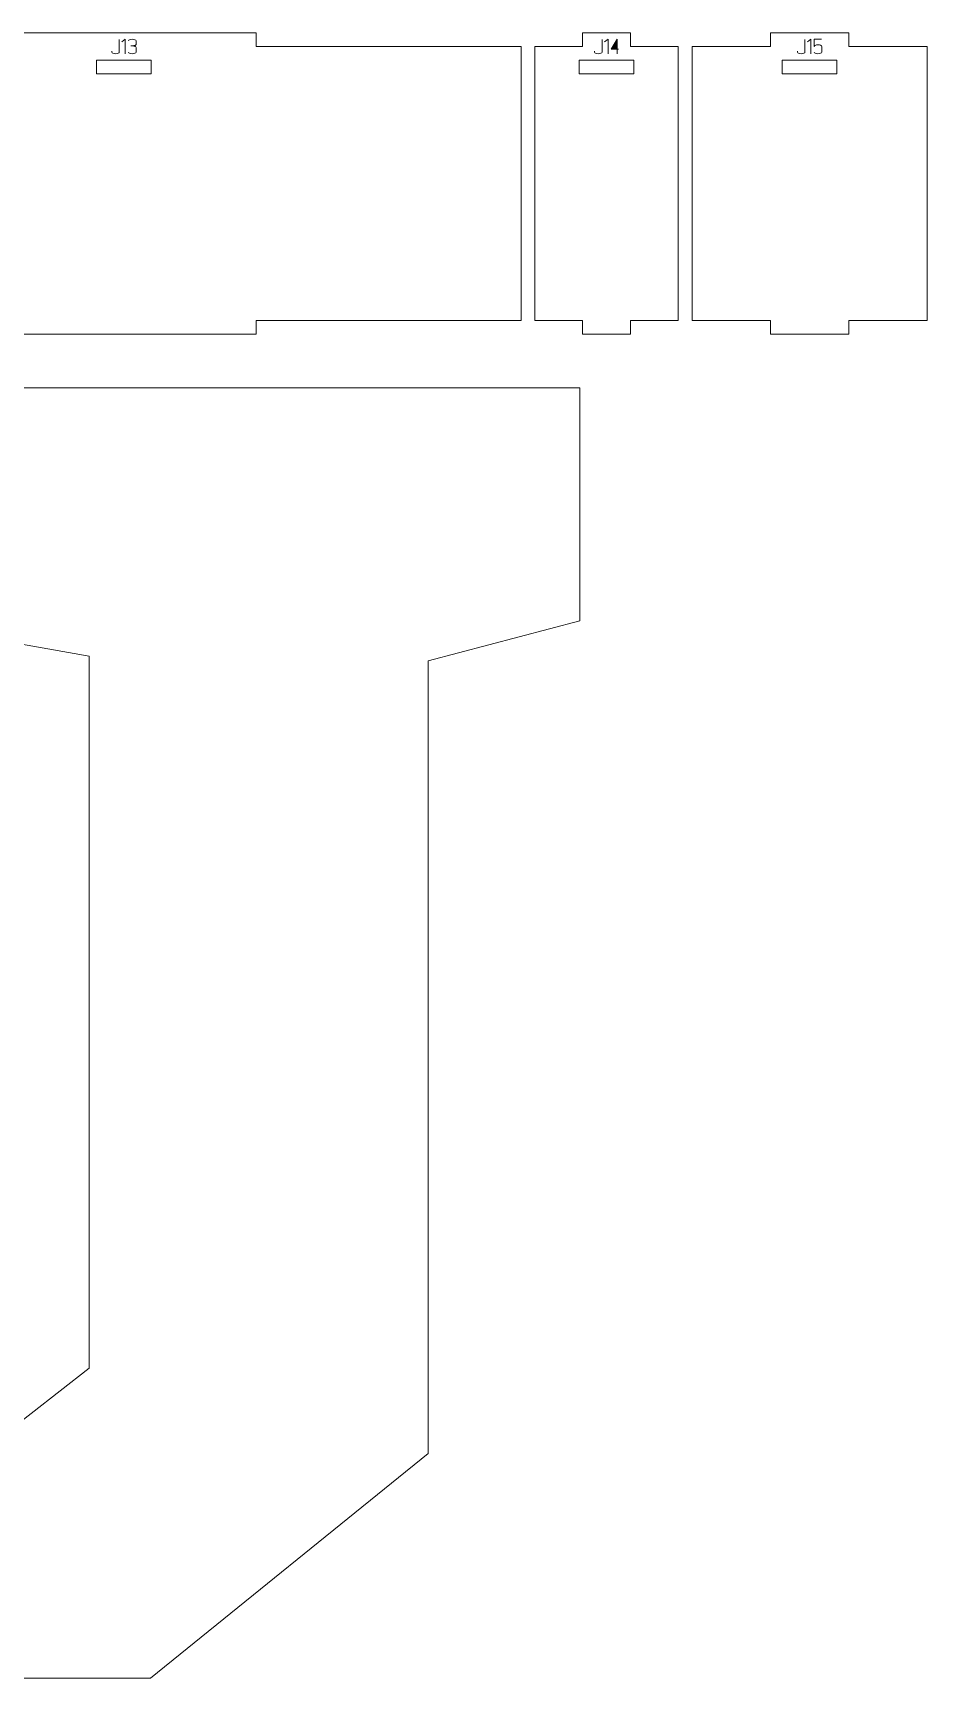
# Model space of a CAD drawing. Header units: centimetres. Extents: x -250 to 250, y -508 to 508.
# Drawn here: x -149.4 to -129.82, y -298.21 to -262.18 of the extents above; entities that cross this region are included whole.
import ezdxf

# ---------------------------------------------------------------- set-up
doc = ezdxf.new("R2010")
doc.units = ezdxf.units.CM
doc.header["$MEASUREMENT"] = 0
doc.layers.add('Capa 1', color=7, linetype='Continuous')

msp = doc.modelspace()

# ---------------------------------------------------------------- hatches: boundary and pattern name
at = {"layer": 'Capa 1', "true_color": 0x3e4095}
h = msp.add_hatch(color=175, dxfattribs=at)
edge = h.paths.add_edge_path()
edge.add_spline(control_points=[(-147.67461, -262.57969), (-147.67461, -262.57969), (-147.67461, -262.60216), (-147.67461, -262.60216), (-147.67461, -262.61194), (-147.66674, -262.62027), (-147.65099, -262.62715), (-147.63525, -262.63403), (-147.6156, -262.63747), (-147.59206, -262.63747), (-147.56852, -262.63747), (-147.54887, -262.63403), (-147.53313, -262.62715), (-147.51738, -262.62027), (-147.50951, -262.61194), (-147.50951, -262.60216), (-147.50951, -262.60216), (-147.50951, -262.3224), (-147.50951, -262.3224), (-147.50951, -262.3224), (-147.50951, -262.60216), (-147.50951, -262.60216), (-147.50951, -262.61194), (-147.51738, -262.62027), (-147.53313, -262.62715), (-147.54887, -262.63403), (-147.56852, -262.63747), (-147.59206, -262.63747), (-147.6156, -262.63747), (-147.63525, -262.63403), (-147.65099, -262.62715), (-147.66674, -262.62027), (-147.67461, -262.61194), (-147.67461, -262.60216), (-147.67461, -262.60216), (-147.67461, -262.57969), (-147.67461, -262.57969)], knot_values=[0, 0, 0, 0, 0.08333333, 0.08333333, 0.08333333, 0.16666667, 0.16666667, 0.16666667, 0.25, 0.25, 0.25, 0.33333333, 0.33333333, 0.33333333, 0.41666667, 0.41666667, 0.41666667, 0.5, 0.5, 0.5, 0.58333333, 0.58333333, 0.58333333, 0.66666667, 0.66666667, 0.66666667, 0.75, 0.75, 0.75, 0.83333333, 0.83333333, 0.83333333, 0.91666667, 0.91666667, 0.91666667, 1, 1, 1, 1], degree=3, periodic=1)
h = msp.add_hatch(color=175, dxfattribs=at)
edge = h.paths.add_edge_path()
edge.add_spline(control_points=[(-147.37835, -262.32057), (-147.37835, -262.32057), (-147.45448, -262.37331), (-147.45448, -262.37331), (-147.45448, -262.37331), (-147.37835, -262.32057), (-147.37835, -262.32057), (-147.37835, -262.32057), (-147.37835, -262.63747), (-147.37835, -262.63747), (-147.37835, -262.63747), (-147.37835, -262.32057), (-147.37835, -262.32057)], knot_values=[0, 0, 0, 0, 0.25, 0.25, 0.25, 0.5, 0.5, 0.5, 0.75, 0.75, 0.75, 1, 1, 1, 1], degree=3, periodic=1)
h = msp.add_hatch(color=175, dxfattribs=at)
edge = h.paths.add_edge_path()
edge.add_spline(control_points=[(-147.22517, -262.63747), (-147.24871, -262.63747), (-147.26836, -262.63403), (-147.2841, -262.62715), (-147.29985, -262.62027), (-147.30772, -262.61194), (-147.30772, -262.60216), (-147.30772, -262.61194), (-147.29985, -262.62027), (-147.2841, -262.62715), (-147.26836, -262.63403), (-147.24871, -262.63747), (-147.22517, -262.63747), (-147.20163, -262.63747), (-147.18198, -262.63403), (-147.16624, -262.62715), (-147.15049, -262.62027), (-147.14262, -262.61194), (-147.14262, -262.60216), (-147.14262, -262.60216), (-147.14262, -262.49897), (-147.14262, -262.49897), (-147.14262, -262.49071), (-147.14828, -262.48353), (-147.15959, -262.47742), (-147.1709, -262.4713), (-147.20407, -262.46717), (-147.25911, -262.46503), (-147.20438, -262.46167), (-147.17151, -262.45769), (-147.16051, -262.45311), (-147.1495, -262.44852), (-147.14354, -262.44103), (-147.14262, -262.43064), (-147.14262, -262.43064), (-147.14262, -262.35634), (-147.14262, -262.35634), (-147.14262, -262.34656), (-147.15049, -262.33823), (-147.16624, -262.33135), (-147.18198, -262.32447), (-147.20163, -262.32103), (-147.22517, -262.32103), (-147.24871, -262.32103), (-147.26836, -262.32447), (-147.2841, -262.33135), (-147.29985, -262.33823), (-147.30772, -262.34656), (-147.30772, -262.35634), (-147.30772, -262.34656), (-147.29985, -262.33823), (-147.2841, -262.33135), (-147.26836, -262.32447), (-147.24871, -262.32103), (-147.22517, -262.32103), (-147.20163, -262.32103), (-147.18198, -262.32447), (-147.16624, -262.33135), (-147.15049, -262.33823), (-147.14262, -262.34656), (-147.14262, -262.35634), (-147.14262, -262.35634), (-147.14262, -262.43064), (-147.14262, -262.43064), (-147.14354, -262.44103), (-147.1495, -262.44852), (-147.16051, -262.45311), (-147.17151, -262.45769), (-147.20438, -262.46167), (-147.25911, -262.46503), (-147.20407, -262.46717), (-147.1709, -262.4713), (-147.15959, -262.47742), (-147.14828, -262.48353), (-147.14262, -262.49071), (-147.14262, -262.49897), (-147.14262, -262.49897), (-147.14262, -262.60216), (-147.14262, -262.60216), (-147.14262, -262.61194), (-147.15049, -262.62027), (-147.16624, -262.62715), (-147.18198, -262.63403), (-147.20163, -262.63747), (-147.22517, -262.63747)], knot_values=[0, 0, 0, 0, 0.03571429, 0.03571429, 0.03571429, 0.07142857, 0.07142857, 0.07142857, 0.10714286, 0.10714286, 0.10714286, 0.14285714, 0.14285714, 0.14285714, 0.17857143, 0.17857143, 0.17857143, 0.21428571, 0.21428571, 0.21428571, 0.25, 0.25, 0.25, 0.28571429, 0.28571429, 0.28571429, 0.32142857, 0.32142857, 0.32142857, 0.35714286, 0.35714286, 0.35714286, 0.39285714, 0.39285714, 0.39285714, 0.42857143, 0.42857143, 0.42857143, 0.46428571, 0.46428571, 0.46428571, 0.5, 0.5, 0.5, 0.53571429, 0.53571429, 0.53571429, 0.57142857, 0.57142857, 0.57142857, 0.60714286, 0.60714286, 0.60714286, 0.64285714, 0.64285714, 0.64285714, 0.67857143, 0.67857143, 0.67857143, 0.71428571, 0.71428571, 0.71428571, 0.75, 0.75, 0.75, 0.78571429, 0.78571429, 0.78571429, 0.82142857, 0.82142857, 0.82142857, 0.85714286, 0.85714286, 0.85714286, 0.89285714, 0.89285714, 0.89285714, 0.92857143, 0.92857143, 0.92857143, 0.96428571, 0.96428571, 0.96428571, 1, 1, 1, 1], degree=3, periodic=1)
h = msp.add_hatch(color=175, dxfattribs=at)
edge = h.paths.add_edge_path()
edge.add_spline(control_points=[(-137.10217, -262.57969), (-137.10217, -262.57969), (-137.10217, -262.60216), (-137.10217, -262.60216), (-137.10217, -262.61194), (-137.0943, -262.62027), (-137.07855, -262.62715), (-137.06281, -262.63403), (-137.04316, -262.63747), (-137.01962, -262.63747), (-136.99608, -262.63747), (-136.97643, -262.63403), (-136.96069, -262.62715), (-136.94494, -262.62027), (-136.93707, -262.61194), (-136.93707, -262.60216), (-136.93707, -262.60216), (-136.93707, -262.3224), (-136.93707, -262.3224), (-136.93707, -262.3224), (-136.93707, -262.60216), (-136.93707, -262.60216), (-136.93707, -262.61194), (-136.94494, -262.62027), (-136.96069, -262.62715), (-136.97643, -262.63403), (-136.99608, -262.63747), (-137.01962, -262.63747), (-137.04316, -262.63747), (-137.06281, -262.63403), (-137.07855, -262.62715), (-137.0943, -262.62027), (-137.10217, -262.61194), (-137.10217, -262.60216), (-137.10217, -262.60216), (-137.10217, -262.57969), (-137.10217, -262.57969)], knot_values=[0, 0, 0, 0, 0.08333333, 0.08333333, 0.08333333, 0.16666667, 0.16666667, 0.16666667, 0.25, 0.25, 0.25, 0.33333333, 0.33333333, 0.33333333, 0.41666667, 0.41666667, 0.41666667, 0.5, 0.5, 0.5, 0.58333333, 0.58333333, 0.58333333, 0.66666667, 0.66666667, 0.66666667, 0.75, 0.75, 0.75, 0.83333333, 0.83333333, 0.83333333, 0.91666667, 0.91666667, 0.91666667, 1, 1, 1, 1], degree=3, periodic=1)
h = msp.add_hatch(color=175, dxfattribs=at)
edge = h.paths.add_edge_path()
edge.add_spline(control_points=[(-136.80591, -262.32057), (-136.80591, -262.32057), (-136.88204, -262.37331), (-136.88204, -262.37331), (-136.88204, -262.37331), (-136.80591, -262.32057), (-136.80591, -262.32057), (-136.80591, -262.32057), (-136.80591, -262.63747), (-136.80591, -262.63747), (-136.80591, -262.63747), (-136.80591, -262.32057), (-136.80591, -262.32057)], knot_values=[0, 0, 0, 0, 0.25, 0.25, 0.25, 0.5, 0.5, 0.5, 0.75, 0.75, 0.75, 1, 1, 1, 1], degree=3, periodic=1)
h = msp.add_hatch(color=175, dxfattribs=at)
edge = h.paths.add_edge_path()
edge.add_spline(control_points=[(-136.60549, -262.53291), (-136.60549, -262.53291), (-136.60549, -262.32057), (-136.60549, -262.32057), (-136.60549, -262.32057), (-136.73528, -262.53291), (-136.73528, -262.53291), (-136.73528, -262.53291), (-136.60549, -262.53291), (-136.60549, -262.53291)], knot_values=[0, 0, 0, 0, 0.33333333, 0.33333333, 0.33333333, 0.66666667, 0.66666667, 0.66666667, 1, 1, 1, 1], degree=3, periodic=1)
h = msp.add_hatch(color=175, dxfattribs=at)
edge = h.paths.add_edge_path()
edge.add_spline(control_points=[(-136.60549, -262.53291), (-136.60549, -262.53291), (-136.60549, -262.63747), (-136.60549, -262.63747), (-136.60549, -262.63747), (-136.60549, -262.53291), (-136.60549, -262.53291), (-136.60549, -262.53291), (-136.73528, -262.53291), (-136.73528, -262.53291), (-136.73528, -262.53291), (-136.60549, -262.32057), (-136.60549, -262.32057), (-136.60549, -262.32057), (-136.60549, -262.53291), (-136.60549, -262.53291), (-136.60549, -262.53291), (-136.57568, -262.53291), (-136.57568, -262.53291), (-136.57568, -262.53291), (-136.60549, -262.53291), (-136.60549, -262.53291)], knot_values=[0, 0, 0, 0, 0.14285714, 0.14285714, 0.14285714, 0.28571429, 0.28571429, 0.28571429, 0.42857143, 0.42857143, 0.42857143, 0.57142857, 0.57142857, 0.57142857, 0.71428571, 0.71428571, 0.71428571, 0.85714286, 0.85714286, 0.85714286, 1, 1, 1, 1], degree=3, periodic=1)
h = msp.add_hatch(color=175, dxfattribs=at)
edge = h.paths.add_edge_path()
edge.add_spline(control_points=[(-132.65817, -262.57969), (-132.65817, -262.57969), (-132.65817, -262.60216), (-132.65817, -262.60216), (-132.65817, -262.61194), (-132.6503, -262.62027), (-132.63455, -262.62715), (-132.61881, -262.63403), (-132.59916, -262.63747), (-132.57562, -262.63747), (-132.55208, -262.63747), (-132.53243, -262.63403), (-132.51669, -262.62715), (-132.50094, -262.62027), (-132.49307, -262.61194), (-132.49307, -262.60216), (-132.49307, -262.60216), (-132.49307, -262.3224), (-132.49307, -262.3224), (-132.49307, -262.3224), (-132.49307, -262.60216), (-132.49307, -262.60216), (-132.49307, -262.61194), (-132.50094, -262.62027), (-132.51669, -262.62715), (-132.53243, -262.63403), (-132.55208, -262.63747), (-132.57562, -262.63747), (-132.59916, -262.63747), (-132.61881, -262.63403), (-132.63455, -262.62715), (-132.6503, -262.62027), (-132.65817, -262.61194), (-132.65817, -262.60216), (-132.65817, -262.60216), (-132.65817, -262.57969), (-132.65817, -262.57969)], knot_values=[0, 0, 0, 0, 0.08333333, 0.08333333, 0.08333333, 0.16666667, 0.16666667, 0.16666667, 0.25, 0.25, 0.25, 0.33333333, 0.33333333, 0.33333333, 0.41666667, 0.41666667, 0.41666667, 0.5, 0.5, 0.5, 0.58333333, 0.58333333, 0.58333333, 0.66666667, 0.66666667, 0.66666667, 0.75, 0.75, 0.75, 0.83333333, 0.83333333, 0.83333333, 0.91666667, 0.91666667, 0.91666667, 1, 1, 1, 1], degree=3, periodic=1)
h = msp.add_hatch(color=175, dxfattribs=at)
edge = h.paths.add_edge_path()
edge.add_spline(control_points=[(-132.36191, -262.32057), (-132.36191, -262.32057), (-132.43804, -262.37331), (-132.43804, -262.37331), (-132.43804, -262.37331), (-132.36191, -262.32057), (-132.36191, -262.32057), (-132.36191, -262.32057), (-132.36191, -262.63747), (-132.36191, -262.63747), (-132.36191, -262.63747), (-132.36191, -262.32057), (-132.36191, -262.32057)], knot_values=[0, 0, 0, 0, 0.25, 0.25, 0.25, 0.5, 0.5, 0.5, 0.75, 0.75, 0.75, 1, 1, 1, 1], degree=3, periodic=1)
h = msp.add_hatch(color=175, dxfattribs=at)
edge = h.paths.add_edge_path()
edge.add_spline(control_points=[(-132.20873, -262.63747), (-132.23227, -262.63747), (-132.25192, -262.63403), (-132.26766, -262.62715), (-132.28341, -262.62027), (-132.29128, -262.61194), (-132.29128, -262.60216), (-132.29128, -262.61194), (-132.28341, -262.62027), (-132.26766, -262.62715), (-132.25192, -262.63403), (-132.23227, -262.63747), (-132.20873, -262.63747), (-132.18519, -262.63747), (-132.16554, -262.63403), (-132.1498, -262.62715), (-132.13405, -262.62027), (-132.12618, -262.61194), (-132.12618, -262.60216), (-132.12618, -262.60216), (-132.12618, -262.4765), (-132.12618, -262.4765), (-132.12618, -262.46671), (-132.13405, -262.45838), (-132.1498, -262.4515), (-132.16554, -262.44462), (-132.18519, -262.44118), (-132.20873, -262.44118), (-132.23013, -262.44302), (-132.24664, -262.44547), (-132.25826, -262.44852), (-132.26988, -262.45158), (-132.28088, -262.46091), (-132.29128, -262.4765), (-132.29128, -262.4765), (-132.29128, -262.32103), (-132.29128, -262.32103), (-132.29128, -262.32103), (-132.13168, -262.32103), (-132.13168, -262.32103), (-132.13168, -262.32103), (-132.29128, -262.32103), (-132.29128, -262.32103), (-132.29128, -262.32103), (-132.29128, -262.4765), (-132.29128, -262.4765), (-132.28088, -262.46091), (-132.26988, -262.45158), (-132.25826, -262.44852), (-132.24664, -262.44547), (-132.23013, -262.44302), (-132.20873, -262.44118), (-132.18519, -262.44118), (-132.16554, -262.44462), (-132.1498, -262.4515), (-132.13405, -262.45838), (-132.12618, -262.46671), (-132.12618, -262.4765), (-132.12618, -262.4765), (-132.12618, -262.60216), (-132.12618, -262.60216), (-132.12618, -262.61194), (-132.13405, -262.62027), (-132.1498, -262.62715), (-132.16554, -262.63403), (-132.18519, -262.63747), (-132.20873, -262.63747)], knot_values=[0, 0, 0, 0, 0.04545455, 0.04545455, 0.04545455, 0.09090909, 0.09090909, 0.09090909, 0.13636364, 0.13636364, 0.13636364, 0.18181818, 0.18181818, 0.18181818, 0.22727273, 0.22727273, 0.22727273, 0.27272727, 0.27272727, 0.27272727, 0.31818182, 0.31818182, 0.31818182, 0.36363636, 0.36363636, 0.36363636, 0.40909091, 0.40909091, 0.40909091, 0.45454545, 0.45454545, 0.45454545, 0.5, 0.5, 0.5, 0.54545455, 0.54545455, 0.54545455, 0.59090909, 0.59090909, 0.59090909, 0.63636364, 0.63636364, 0.63636364, 0.68181818, 0.68181818, 0.68181818, 0.72727273, 0.72727273, 0.72727273, 0.77272727, 0.77272727, 0.77272727, 0.81818182, 0.81818182, 0.81818182, 0.86363636, 0.86363636, 0.86363636, 0.90909091, 0.90909091, 0.90909091, 0.95454545, 0.95454545, 0.95454545, 1, 1, 1, 1], degree=3, periodic=1)

# ---------------------------------------------------------------- linework, layer by layer
at = {"layer": 'Capa 1', "color": 240, "lineweight": 9}
for points, knots in [([(-156.10583, -262.48027), (-156.10583, -262.48027), (-156.10583, -268.48027), (-156.10583, -268.48027), (-156.10583, -268.48027), (-150.30768, -268.48027), (-150.30768, -268.48027), (-150.30768, -268.48027), (-150.30768, -268.78027), (-150.30768, -268.78027), (-150.30768, -268.78027), (-144.50954, -268.78027), (-144.50954, -268.78027), (-144.50954, -268.78027), (-144.50954, -268.48027), (-144.50954, -268.48027), (-144.50954, -268.48027), (-138.7114, -268.48027), (-138.7114, -268.48027), (-138.7114, -268.48027), (-138.7114, -262.48027), (-138.7114, -262.48027), (-138.7114, -262.48027), (-144.50954, -262.48027), (-144.50954, -262.48027), (-144.50954, -262.48027), (-144.50954, -262.18027), (-144.50954, -262.18027), (-144.50954, -262.18027), (-150.30768, -262.18027), (-150.30768, -262.18027), (-150.30768, -262.18027), (-150.30768, -262.48027), (-150.30768, -262.48027), (-150.30768, -262.48027), (-156.10583, -262.48027), (-156.10583, -262.48027)], [0, 0, 0, 0, 0.08333333, 0.08333333, 0.08333333, 0.16666667, 0.16666667, 0.16666667, 0.25, 0.25, 0.25, 0.33333333, 0.33333333, 0.33333333, 0.41666667, 0.41666667, 0.41666667, 0.5, 0.5, 0.5, 0.58333333, 0.58333333, 0.58333333, 0.66666667, 0.66666667, 0.66666667, 0.75, 0.75, 0.75, 0.83333333, 0.83333333, 0.83333333, 0.91666667, 0.91666667, 0.91666667, 1, 1, 1, 1]), ([(-138.4114, -262.48027), (-138.4114, -262.48027), (-138.4114, -268.48027), (-138.4114, -268.48027), (-138.4114, -268.48027), (-137.36308, -268.48027), (-137.36308, -268.48027), (-137.36308, -268.48027), (-137.36308, -268.78027), (-137.36308, -268.78027), (-137.36308, -268.78027), (-136.31477, -268.78027), (-136.31477, -268.78027), (-136.31477, -268.78027), (-136.31477, -268.48027), (-136.31477, -268.48027), (-136.31477, -268.48027), (-135.26646, -268.48027), (-135.26646, -268.48027), (-135.26646, -268.48027), (-135.26646, -262.48027), (-135.26646, -262.48027), (-135.26646, -262.48027), (-136.31477, -262.48027), (-136.31477, -262.48027), (-136.31477, -262.48027), (-136.31477, -262.18027), (-136.31477, -262.18027), (-136.31477, -262.18027), (-137.36308, -262.18027), (-137.36308, -262.18027), (-137.36308, -262.18027), (-137.36308, -262.48027), (-137.36308, -262.48027), (-137.36308, -262.48027), (-138.4114, -262.48027), (-138.4114, -262.48027)], [0, 0, 0, 0, 0.08333333, 0.08333333, 0.08333333, 0.16666667, 0.16666667, 0.16666667, 0.25, 0.25, 0.25, 0.33333333, 0.33333333, 0.33333333, 0.41666667, 0.41666667, 0.41666667, 0.5, 0.5, 0.5, 0.58333333, 0.58333333, 0.58333333, 0.66666667, 0.66666667, 0.66666667, 0.75, 0.75, 0.75, 0.83333333, 0.83333333, 0.83333333, 0.91666667, 0.91666667, 0.91666667, 1, 1, 1, 1]), ([(-134.96646, -262.48027), (-134.96646, -262.48027), (-134.96646, -268.48027), (-134.96646, -268.48027), (-134.96646, -268.48027), (-133.25027, -268.48027), (-133.25027, -268.48027), (-133.25027, -268.48027), (-133.25027, -268.78027), (-133.25027, -268.78027), (-133.25027, -268.78027), (-131.53408, -268.78027), (-131.53408, -268.78027), (-131.53408, -268.78027), (-131.53408, -268.48027), (-131.53408, -268.48027), (-131.53408, -268.48027), (-129.81789, -268.48027), (-129.81789, -268.48027), (-129.81789, -268.48027), (-129.81789, -262.48027), (-129.81789, -262.48027), (-129.81789, -262.48027), (-131.53408, -262.48027), (-131.53408, -262.48027), (-131.53408, -262.48027), (-131.53408, -262.18027), (-131.53408, -262.18027), (-131.53408, -262.18027), (-133.25027, -262.18027), (-133.25027, -262.18027), (-133.25027, -262.18027), (-133.25027, -262.48027), (-133.25027, -262.48027), (-133.25027, -262.48027), (-134.96646, -262.48027), (-134.96646, -262.48027)], [0, 0, 0, 0, 0.08333333, 0.08333333, 0.08333333, 0.16666667, 0.16666667, 0.16666667, 0.25, 0.25, 0.25, 0.33333333, 0.33333333, 0.33333333, 0.41666667, 0.41666667, 0.41666667, 0.5, 0.5, 0.5, 0.58333333, 0.58333333, 0.58333333, 0.66666667, 0.66666667, 0.66666667, 0.75, 0.75, 0.75, 0.83333333, 0.83333333, 0.83333333, 0.91666667, 0.91666667, 0.91666667, 1, 1, 1, 1]), ([(-148.00861, -263.08), (-148.00861, -263.08), (-146.80861, -263.08), (-146.80861, -263.08), (-146.80861, -263.08), (-146.80861, -262.78), (-146.80861, -262.78), (-146.80861, -262.78), (-148.00861, -262.78), (-148.00861, -262.78), (-148.00861, -262.78), (-148.00861, -263.08), (-148.00861, -263.08)], [0, 0, 0, 0, 0.25, 0.25, 0.25, 0.5, 0.5, 0.5, 0.75, 0.75, 0.75, 1, 1, 1, 1]), ([(-137.43893, -263.08), (-137.43893, -263.08), (-136.23893, -263.08), (-136.23893, -263.08), (-136.23893, -263.08), (-136.23893, -262.78), (-136.23893, -262.78), (-136.23893, -262.78), (-137.43893, -262.78), (-137.43893, -262.78), (-137.43893, -262.78), (-137.43893, -263.08), (-137.43893, -263.08)], [0, 0, 0, 0, 0.25, 0.25, 0.25, 0.5, 0.5, 0.5, 0.75, 0.75, 0.75, 1, 1, 1, 1]), ([(-132.99217, -263.08), (-132.99217, -263.08), (-131.79217, -263.08), (-131.79217, -263.08), (-131.79217, -263.08), (-131.79217, -262.78), (-131.79217, -262.78), (-131.79217, -262.78), (-132.99217, -262.78), (-132.99217, -262.78), (-132.99217, -262.78), (-132.99217, -263.08), (-132.99217, -263.08)], [0, 0, 0, 0, 0.25, 0.25, 0.25, 0.5, 0.5, 0.5, 0.75, 0.75, 0.75, 1, 1, 1, 1])]:
    msp.add_open_spline(points, degree=3, knots=knots, dxfattribs=at)
at = {"layer": 'Capa 1', "color": 114, "lineweight": 9}
for points, knots in [([(-147.67461, -262.57969), (-147.67461, -262.57969), (-147.67461, -262.60216), (-147.67461, -262.60216), (-147.67461, -262.61194), (-147.66674, -262.62027), (-147.65099, -262.62715), (-147.63525, -262.63403), (-147.6156, -262.63747), (-147.59206, -262.63747), (-147.56852, -262.63747), (-147.54887, -262.63403), (-147.53313, -262.62715), (-147.51738, -262.62027), (-147.50951, -262.61194), (-147.50951, -262.60216), (-147.50951, -262.60216), (-147.50951, -262.3224), (-147.50951, -262.3224), (-147.50951, -262.3224), (-147.50951, -262.60216), (-147.50951, -262.60216), (-147.50951, -262.61194), (-147.51738, -262.62027), (-147.53313, -262.62715), (-147.54887, -262.63403), (-147.56852, -262.63747), (-147.59206, -262.63747), (-147.6156, -262.63747), (-147.63525, -262.63403), (-147.65099, -262.62715), (-147.66674, -262.62027), (-147.67461, -262.61194), (-147.67461, -262.60216), (-147.67461, -262.60216), (-147.67461, -262.57969), (-147.67461, -262.57969)], [0, 0, 0, 0, 0.08333333, 0.08333333, 0.08333333, 0.16666667, 0.16666667, 0.16666667, 0.25, 0.25, 0.25, 0.33333333, 0.33333333, 0.33333333, 0.41666667, 0.41666667, 0.41666667, 0.5, 0.5, 0.5, 0.58333333, 0.58333333, 0.58333333, 0.66666667, 0.66666667, 0.66666667, 0.75, 0.75, 0.75, 0.83333333, 0.83333333, 0.83333333, 0.91666667, 0.91666667, 0.91666667, 1, 1, 1, 1]), ([(-147.37835, -262.32057), (-147.37835, -262.32057), (-147.45448, -262.37331), (-147.45448, -262.37331), (-147.45448, -262.37331), (-147.37835, -262.32057), (-147.37835, -262.32057), (-147.37835, -262.32057), (-147.37835, -262.63747), (-147.37835, -262.63747), (-147.37835, -262.63747), (-147.37835, -262.32057), (-147.37835, -262.32057)], [0, 0, 0, 0, 0.25, 0.25, 0.25, 0.5, 0.5, 0.5, 0.75, 0.75, 0.75, 1, 1, 1, 1]), ([(-147.22517, -262.63747), (-147.24871, -262.63747), (-147.26836, -262.63403), (-147.2841, -262.62715), (-147.29985, -262.62027), (-147.30772, -262.61194), (-147.30772, -262.60216), (-147.30772, -262.61194), (-147.29985, -262.62027), (-147.2841, -262.62715), (-147.26836, -262.63403), (-147.24871, -262.63747), (-147.22517, -262.63747), (-147.20163, -262.63747), (-147.18198, -262.63403), (-147.16624, -262.62715), (-147.15049, -262.62027), (-147.14262, -262.61194), (-147.14262, -262.60216), (-147.14262, -262.60216), (-147.14262, -262.49897), (-147.14262, -262.49897), (-147.14262, -262.49071), (-147.14828, -262.48353), (-147.15959, -262.47742), (-147.1709, -262.4713), (-147.20407, -262.46717), (-147.25911, -262.46503), (-147.20438, -262.46167), (-147.17151, -262.45769), (-147.16051, -262.45311), (-147.1495, -262.44852), (-147.14354, -262.44103), (-147.14262, -262.43064), (-147.14262, -262.43064), (-147.14262, -262.35634), (-147.14262, -262.35634), (-147.14262, -262.34656), (-147.15049, -262.33823), (-147.16624, -262.33135), (-147.18198, -262.32447), (-147.20163, -262.32103), (-147.22517, -262.32103), (-147.24871, -262.32103), (-147.26836, -262.32447), (-147.2841, -262.33135), (-147.29985, -262.33823), (-147.30772, -262.34656), (-147.30772, -262.35634), (-147.30772, -262.34656), (-147.29985, -262.33823), (-147.2841, -262.33135), (-147.26836, -262.32447), (-147.24871, -262.32103), (-147.22517, -262.32103), (-147.20163, -262.32103), (-147.18198, -262.32447), (-147.16624, -262.33135), (-147.15049, -262.33823), (-147.14262, -262.34656), (-147.14262, -262.35634), (-147.14262, -262.35634), (-147.14262, -262.43064), (-147.14262, -262.43064), (-147.14354, -262.44103), (-147.1495, -262.44852), (-147.16051, -262.45311), (-147.17151, -262.45769), (-147.20438, -262.46167), (-147.25911, -262.46503), (-147.20407, -262.46717), (-147.1709, -262.4713), (-147.15959, -262.47742), (-147.14828, -262.48353), (-147.14262, -262.49071), (-147.14262, -262.49897), (-147.14262, -262.49897), (-147.14262, -262.60216), (-147.14262, -262.60216), (-147.14262, -262.61194), (-147.15049, -262.62027), (-147.16624, -262.62715), (-147.18198, -262.63403), (-147.20163, -262.63747), (-147.22517, -262.63747)], [0, 0, 0, 0, 0.03571429, 0.03571429, 0.03571429, 0.07142857, 0.07142857, 0.07142857, 0.10714286, 0.10714286, 0.10714286, 0.14285714, 0.14285714, 0.14285714, 0.17857143, 0.17857143, 0.17857143, 0.21428571, 0.21428571, 0.21428571, 0.25, 0.25, 0.25, 0.28571429, 0.28571429, 0.28571429, 0.32142857, 0.32142857, 0.32142857, 0.35714286, 0.35714286, 0.35714286, 0.39285714, 0.39285714, 0.39285714, 0.42857143, 0.42857143, 0.42857143, 0.46428571, 0.46428571, 0.46428571, 0.5, 0.5, 0.5, 0.53571429, 0.53571429, 0.53571429, 0.57142857, 0.57142857, 0.57142857, 0.60714286, 0.60714286, 0.60714286, 0.64285714, 0.64285714, 0.64285714, 0.67857143, 0.67857143, 0.67857143, 0.71428571, 0.71428571, 0.71428571, 0.75, 0.75, 0.75, 0.78571429, 0.78571429, 0.78571429, 0.82142857, 0.82142857, 0.82142857, 0.85714286, 0.85714286, 0.85714286, 0.89285714, 0.89285714, 0.89285714, 0.92857143, 0.92857143, 0.92857143, 0.96428571, 0.96428571, 0.96428571, 1, 1, 1, 1]), ([(-137.10217, -262.57969), (-137.10217, -262.57969), (-137.10217, -262.60216), (-137.10217, -262.60216), (-137.10217, -262.61194), (-137.0943, -262.62027), (-137.07855, -262.62715), (-137.06281, -262.63403), (-137.04316, -262.63747), (-137.01962, -262.63747), (-136.99608, -262.63747), (-136.97643, -262.63403), (-136.96069, -262.62715), (-136.94494, -262.62027), (-136.93707, -262.61194), (-136.93707, -262.60216), (-136.93707, -262.60216), (-136.93707, -262.3224), (-136.93707, -262.3224), (-136.93707, -262.3224), (-136.93707, -262.60216), (-136.93707, -262.60216), (-136.93707, -262.61194), (-136.94494, -262.62027), (-136.96069, -262.62715), (-136.97643, -262.63403), (-136.99608, -262.63747), (-137.01962, -262.63747), (-137.04316, -262.63747), (-137.06281, -262.63403), (-137.07855, -262.62715), (-137.0943, -262.62027), (-137.10217, -262.61194), (-137.10217, -262.60216), (-137.10217, -262.60216), (-137.10217, -262.57969), (-137.10217, -262.57969)], [0, 0, 0, 0, 0.08333333, 0.08333333, 0.08333333, 0.16666667, 0.16666667, 0.16666667, 0.25, 0.25, 0.25, 0.33333333, 0.33333333, 0.33333333, 0.41666667, 0.41666667, 0.41666667, 0.5, 0.5, 0.5, 0.58333333, 0.58333333, 0.58333333, 0.66666667, 0.66666667, 0.66666667, 0.75, 0.75, 0.75, 0.83333333, 0.83333333, 0.83333333, 0.91666667, 0.91666667, 0.91666667, 1, 1, 1, 1]), ([(-136.80591, -262.32057), (-136.80591, -262.32057), (-136.88204, -262.37331), (-136.88204, -262.37331), (-136.88204, -262.37331), (-136.80591, -262.32057), (-136.80591, -262.32057), (-136.80591, -262.32057), (-136.80591, -262.63747), (-136.80591, -262.63747), (-136.80591, -262.63747), (-136.80591, -262.32057), (-136.80591, -262.32057)], [0, 0, 0, 0, 0.25, 0.25, 0.25, 0.5, 0.5, 0.5, 0.75, 0.75, 0.75, 1, 1, 1, 1]), ([(-136.60549, -262.53291), (-136.60549, -262.53291), (-136.60549, -262.32057), (-136.60549, -262.32057), (-136.60549, -262.32057), (-136.73528, -262.53291), (-136.73528, -262.53291), (-136.73528, -262.53291), (-136.60549, -262.53291), (-136.60549, -262.53291)], [0, 0, 0, 0, 0.33333333, 0.33333333, 0.33333333, 0.66666667, 0.66666667, 0.66666667, 1, 1, 1, 1]), ([(-136.60549, -262.53291), (-136.60549, -262.53291), (-136.60549, -262.63747), (-136.60549, -262.63747), (-136.60549, -262.63747), (-136.60549, -262.53291), (-136.60549, -262.53291), (-136.60549, -262.53291), (-136.73528, -262.53291), (-136.73528, -262.53291), (-136.73528, -262.53291), (-136.60549, -262.32057), (-136.60549, -262.32057), (-136.60549, -262.32057), (-136.60549, -262.53291), (-136.60549, -262.53291), (-136.60549, -262.53291), (-136.57568, -262.53291), (-136.57568, -262.53291), (-136.57568, -262.53291), (-136.60549, -262.53291), (-136.60549, -262.53291)], [0, 0, 0, 0, 0.14285714, 0.14285714, 0.14285714, 0.28571429, 0.28571429, 0.28571429, 0.42857143, 0.42857143, 0.42857143, 0.57142857, 0.57142857, 0.57142857, 0.71428571, 0.71428571, 0.71428571, 0.85714286, 0.85714286, 0.85714286, 1, 1, 1, 1]), ([(-132.65817, -262.57969), (-132.65817, -262.57969), (-132.65817, -262.60216), (-132.65817, -262.60216), (-132.65817, -262.61194), (-132.6503, -262.62027), (-132.63455, -262.62715), (-132.61881, -262.63403), (-132.59916, -262.63747), (-132.57562, -262.63747), (-132.55208, -262.63747), (-132.53243, -262.63403), (-132.51669, -262.62715), (-132.50094, -262.62027), (-132.49307, -262.61194), (-132.49307, -262.60216), (-132.49307, -262.60216), (-132.49307, -262.3224), (-132.49307, -262.3224), (-132.49307, -262.3224), (-132.49307, -262.60216), (-132.49307, -262.60216), (-132.49307, -262.61194), (-132.50094, -262.62027), (-132.51669, -262.62715), (-132.53243, -262.63403), (-132.55208, -262.63747), (-132.57562, -262.63747), (-132.59916, -262.63747), (-132.61881, -262.63403), (-132.63455, -262.62715), (-132.6503, -262.62027), (-132.65817, -262.61194), (-132.65817, -262.60216), (-132.65817, -262.60216), (-132.65817, -262.57969), (-132.65817, -262.57969)], [0, 0, 0, 0, 0.08333333, 0.08333333, 0.08333333, 0.16666667, 0.16666667, 0.16666667, 0.25, 0.25, 0.25, 0.33333333, 0.33333333, 0.33333333, 0.41666667, 0.41666667, 0.41666667, 0.5, 0.5, 0.5, 0.58333333, 0.58333333, 0.58333333, 0.66666667, 0.66666667, 0.66666667, 0.75, 0.75, 0.75, 0.83333333, 0.83333333, 0.83333333, 0.91666667, 0.91666667, 0.91666667, 1, 1, 1, 1]), ([(-132.36191, -262.32057), (-132.36191, -262.32057), (-132.43804, -262.37331), (-132.43804, -262.37331), (-132.43804, -262.37331), (-132.36191, -262.32057), (-132.36191, -262.32057), (-132.36191, -262.32057), (-132.36191, -262.63747), (-132.36191, -262.63747), (-132.36191, -262.63747), (-132.36191, -262.32057), (-132.36191, -262.32057)], [0, 0, 0, 0, 0.25, 0.25, 0.25, 0.5, 0.5, 0.5, 0.75, 0.75, 0.75, 1, 1, 1, 1]), ([(-132.20873, -262.63747), (-132.23227, -262.63747), (-132.25192, -262.63403), (-132.26766, -262.62715), (-132.28341, -262.62027), (-132.29128, -262.61194), (-132.29128, -262.60216), (-132.29128, -262.61194), (-132.28341, -262.62027), (-132.26766, -262.62715), (-132.25192, -262.63403), (-132.23227, -262.63747), (-132.20873, -262.63747), (-132.18519, -262.63747), (-132.16554, -262.63403), (-132.1498, -262.62715), (-132.13405, -262.62027), (-132.12618, -262.61194), (-132.12618, -262.60216), (-132.12618, -262.60216), (-132.12618, -262.4765), (-132.12618, -262.4765), (-132.12618, -262.46671), (-132.13405, -262.45838), (-132.1498, -262.4515), (-132.16554, -262.44462), (-132.18519, -262.44118), (-132.20873, -262.44118), (-132.23013, -262.44302), (-132.24664, -262.44547), (-132.25826, -262.44852), (-132.26988, -262.45158), (-132.28088, -262.46091), (-132.29128, -262.4765), (-132.29128, -262.4765), (-132.29128, -262.32103), (-132.29128, -262.32103), (-132.29128, -262.32103), (-132.13168, -262.32103), (-132.13168, -262.32103), (-132.13168, -262.32103), (-132.29128, -262.32103), (-132.29128, -262.32103), (-132.29128, -262.32103), (-132.29128, -262.4765), (-132.29128, -262.4765), (-132.28088, -262.46091), (-132.26988, -262.45158), (-132.25826, -262.44852), (-132.24664, -262.44547), (-132.23013, -262.44302), (-132.20873, -262.44118), (-132.18519, -262.44118), (-132.16554, -262.44462), (-132.1498, -262.4515), (-132.13405, -262.45838), (-132.12618, -262.46671), (-132.12618, -262.4765), (-132.12618, -262.4765), (-132.12618, -262.60216), (-132.12618, -262.60216), (-132.12618, -262.61194), (-132.13405, -262.62027), (-132.1498, -262.62715), (-132.16554, -262.63403), (-132.18519, -262.63747), (-132.20873, -262.63747)], [0, 0, 0, 0, 0.04545455, 0.04545455, 0.04545455, 0.09090909, 0.09090909, 0.09090909, 0.13636364, 0.13636364, 0.13636364, 0.18181818, 0.18181818, 0.18181818, 0.22727273, 0.22727273, 0.22727273, 0.27272727, 0.27272727, 0.27272727, 0.31818182, 0.31818182, 0.31818182, 0.36363636, 0.36363636, 0.36363636, 0.40909091, 0.40909091, 0.40909091, 0.45454545, 0.45454545, 0.45454545, 0.5, 0.5, 0.5, 0.54545455, 0.54545455, 0.54545455, 0.59090909, 0.59090909, 0.59090909, 0.63636364, 0.63636364, 0.63636364, 0.68181818, 0.68181818, 0.68181818, 0.72727273, 0.72727273, 0.72727273, 0.77272727, 0.77272727, 0.77272727, 0.81818182, 0.81818182, 0.81818182, 0.86363636, 0.86363636, 0.86363636, 0.90909091, 0.90909091, 0.90909091, 0.95454545, 0.95454545, 0.95454545, 1, 1, 1, 1]), ([(-140.74538, -275.92819), (-140.74538, -275.92819), (-140.74538, -293.28994), (-140.74538, -293.28994), (-140.74538, -293.28994), (-146.82741, -298.20738), (-146.82741, -298.20738), (-146.82741, -298.20738), (-159.2363, -298.20738), (-159.2363, -298.20738), (-159.2363, -298.20738), (-164.47664, -293.96798), (-164.47664, -293.96798), (-164.47664, -293.96798), (-164.47664, -289.7356), (-164.47664, -289.7356), (-164.47664, -289.7356), (-157.77071, -289.7356), (-157.77071, -289.7356), (-157.77071, -289.7356), (-156.88456, -292.9095), (-156.88456, -292.9095), (-156.88456, -292.9095), (-150.07182, -292.9095), (-150.07182, -292.9095), (-150.07182, -292.9095), (-148.17145, -291.41768), (-148.17145, -291.41768), (-148.17145, -291.41768), (-148.17145, -275.82703), (-148.17145, -275.82703), (-148.17145, -275.82703), (-152.82375, -275.00096), (-152.82375, -275.00096), (-152.82375, -275.00096), (-152.82375, -269.95306), (-152.82375, -269.95306), (-152.82375, -269.95306), (-137.42231, -269.95306), (-137.42231, -269.95306), (-137.42231, -269.95306), (-137.42231, -275.05864), (-137.42231, -275.05864), (-137.42231, -275.05864), (-140.74538, -275.92819), (-140.74538, -275.92819)], [0, 0, 0, 0, 0.06666667, 0.06666667, 0.06666667, 0.13333333, 0.13333333, 0.13333333, 0.2, 0.2, 0.2, 0.26666667, 0.26666667, 0.26666667, 0.33333333, 0.33333333, 0.33333333, 0.4, 0.4, 0.4, 0.46666667, 0.46666667, 0.46666667, 0.53333333, 0.53333333, 0.53333333, 0.6, 0.6, 0.6, 0.66666667, 0.66666667, 0.66666667, 0.73333333, 0.73333333, 0.73333333, 0.8, 0.8, 0.8, 0.86666667, 0.86666667, 0.86666667, 0.93333333, 0.93333333, 0.93333333, 1, 1, 1, 1])]:
    msp.add_open_spline(points, degree=3, knots=knots, dxfattribs=at)

doc.saveas('drawing.dxf')
